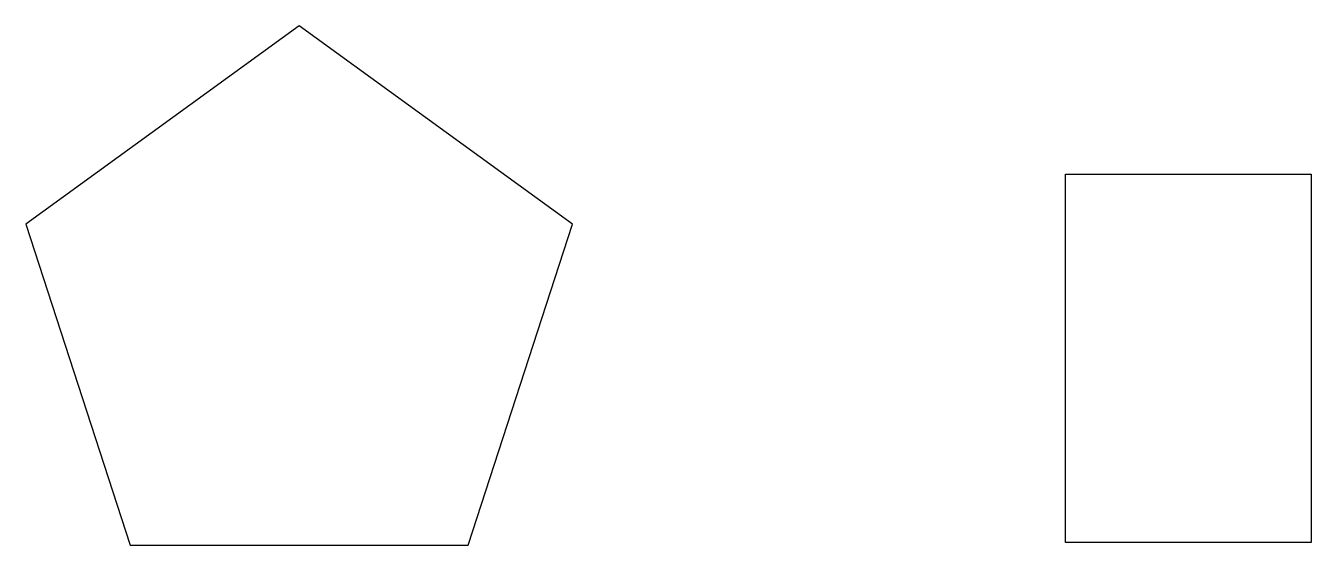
# Model space of a CAD drawing. Header units: millimetres. Extents: x 32 to 241, y 50 to 134.
import ezdxf

# ---------------------------------------------------------------- set-up
doc = ezdxf.new("R2010")
doc.units = ezdxf.units.MM

msp = doc.modelspace()

# ---------------------------------------------------------------- linework, layer by layer
for points in [[(48.95, 49.84), (103.95, 49.84), (120.95, 102.14), (76.45, 134.47), (31.95, 102.14)], [(201.21, 110.31), (241.21, 110.31), (241.21, 50.31), (201.21, 50.31)]]:
    msp.add_lwpolyline(points, close=True)

doc.saveas('drawing.dxf')
